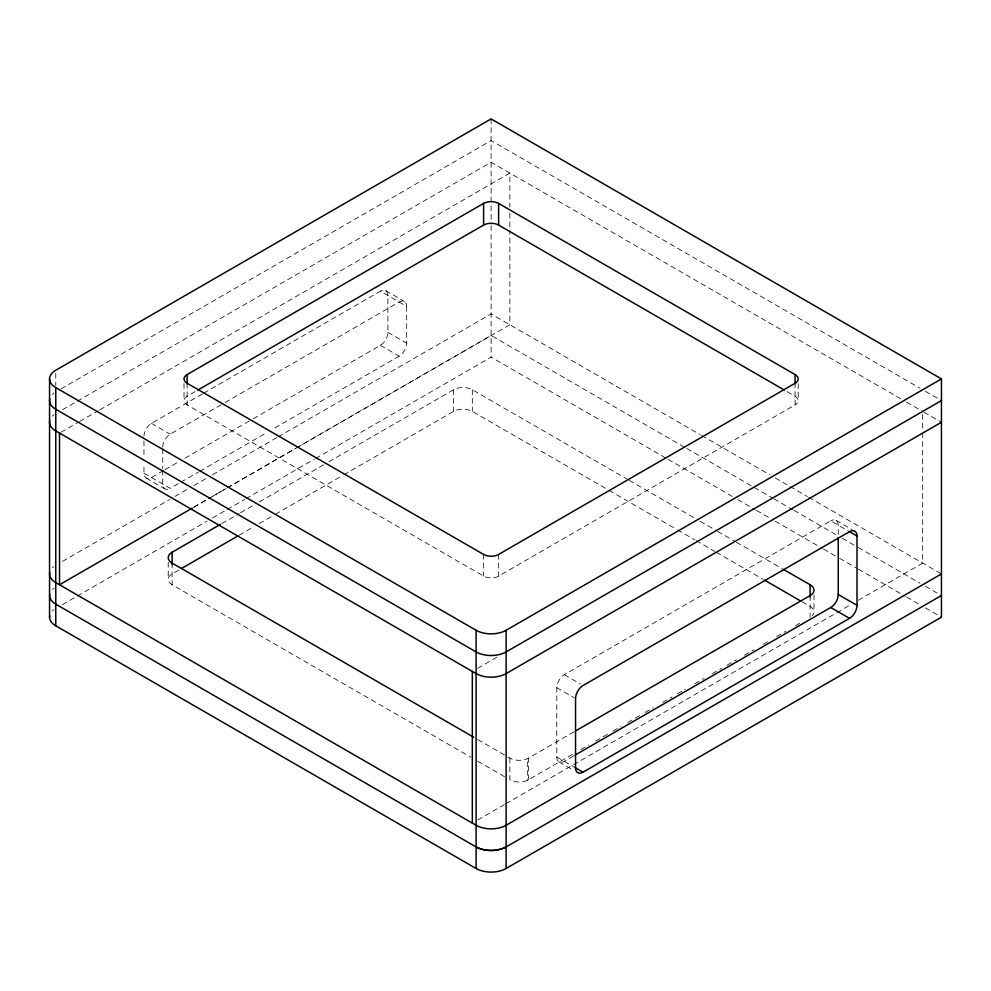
<?xml version="1.0" encoding="UTF-8"?>
<svg xmlns="http://www.w3.org/2000/svg" width="991" height="991" viewBox="0 0 991 991"><rect width="100%" height="100%" fill="white"/><g stroke="black" fill="none" stroke-linecap="round" stroke-linejoin="round"><path stroke-width="0.74" stroke-dasharray="4.96 3.72" d="M61.12 388.831L491.102 140.586L920.007 388.212M62.47 409.729L75.861 401.987M77.199 401.219L491.102 162.251L901.24 399.039M60.86 432.311L78.289 422.253M79.627 421.485L98.394 410.646M99.732 409.878L509.87 173.091L509.87 207.131M195.128 391.631L187.113 396.251A10.616 6.132 0 0 0 187.113 404.923L483.596 576.093A10.616 6.132 0 0 0 498.609 576.093L795.092 404.923L795.092 383.257M143.955 436.337A10.616 6.132 -60 0 1 151.462 423.343L202.337 393.972M203.675 393.204L380.395 291.168L406.669 306.343L406.669 343.171A10.616 6.132 -60 0 1 399.162 356.178L271.98 429.599M162.722 447.176A10.616 6.132 -60 0 1 170.229 434.169L223.78 403.263M225.118 402.482L399.162 302.007A10.616 6.132 -60 0 1 406.669 306.343M163.515 470.552L151.462 477.513A10.616 6.132 -60 0 1 143.955 473.178L143.955 463.974M164.853 469.784L179.582 461.273M184.933 458.189L251.875 419.54M253.213 418.772L380.395 345.339A10.616 6.132 -60 0 0 387.902 332.344L387.902 295.504A10.616 6.132 -60 0 0 380.395 291.168M143.955 473.178L170.229 488.34L179.606 482.939M180.944 482.159L198.349 472.112M199.686 471.344L266.616 432.695M62.47 561.401L169.622 499.526M174.986 496.429L188.377 488.699M193.74 485.602L207.131 477.873M212.483 474.776L276.786 437.663M278.124 436.882L491.102 313.924L700.191 434.64M193.74 507.169L207.131 499.427M208.469 498.659L225.886 488.6M227.224 487.832L295.541 448.39M296.879 447.622L491.102 335.478L685.45 447.796M193.555 507.38L210.972 497.321M212.322 496.553L509.87 324.763L509.87 230.346M62.47 604.621L75.861 596.892M77.199 596.111L207.131 521.105M212.483 518.008L225.886 510.266M227.224 509.498L244.641 499.439M245.979 498.671L314.296 459.229M315.634 458.461L491.102 357.144L666.683 458.523M221.699 523.632L239.128 513.573M240.466 512.793L253.869 505.063M259.233 501.966L323.561 464.816M328.925 461.719L453.568 389.76A13.267 7.655 0 0 1 472.335 389.76L627.811 479.52M178.814 570.06L172.112 573.925A13.267 7.655 0 0 0 172.112 584.764L470.998 757.322M239.128 535.239L253.869 526.729M259.233 523.632L273.974 515.122M275.312 514.341L342.329 475.655M343.666 474.875L453.568 411.426A13.267 7.655 0 0 1 472.335 411.426L607.706 489.579M477.699 668.33L497.804 656.723M573.653 755.935L564.288 761.348A10.616 6.132 -60 0 1 556.781 757.013L556.781 687.68A10.616 6.132 -60 0 1 564.288 674.685L830.743 520.845L847.627 530.594M574.136 731.754L527.323 758.759A13.267 7.655 0 0 1 509.87 758.103L505.844 755.774M509.87 758.103L509.87 779.768A13.267 7.655 0 0 0 527.323 780.425L574.136 753.42M580.837 749.555L588.889 744.91M595.591 741.045L607.656 734.083M613.02 730.986L621.06 726.341M627.761 722.476L639.827 715.514M645.191 712.418L653.242 707.772M662.62 702.359L672.009 696.946M677.373 693.849L685.413 689.203M694.802 683.79L704.18 678.377M712.232 673.731L721.609 668.318M726.973 665.234L736.363 659.808M744.402 655.175L753.792 649.762M763.169 644.336L768.533 641.251M776.585 636.606L785.962 631.193M795.352 625.779L800.716 622.682M477.699 820.003L504.506 804.531M505.844 803.751L835.562 613.392M836.899 612.624L851.653 604.114M858.355 600.236L922.683 563.099L922.683 433.092M925.371 391.309L941.45 400.587M906.604 402.135L922.683 411.426M924.021 412.194L941.45 422.253M787.077 391.631L795.092 396.251A10.616 6.132 0 0 1 795.092 404.923M701.529 435.421L769.896 474.875M775.247 477.972L788.65 485.714M789.988 486.482L807.417 496.553M808.755 497.321L941.45 573.925M836.045 520.312L852.136 529.603M686.788 448.465L772.571 498.089M773.909 498.869L792.676 509.708M794.014 510.365L836.899 535.239M842.263 538.224L857.004 546.846M858.355 547.515L920.007 583.216M925.371 586.201L941.45 595.591M385.697 290.648L404.464 301.475M668.021 459.291L732.361 496.441M737.725 499.538L755.142 509.597M756.492 510.365L769.896 518.107M775.247 521.204L822.158 548.283M823.496 549.064L838.25 557.574M839.588 558.342L857.004 568.4M858.355 569.181L905.266 596.26M906.604 597.04L920.007 604.77M925.371 607.867L941.45 617.158M387.902 332.344L406.669 343.171M629.161 480.301L694.827 518.219M700.191 521.316L716.282 530.594M717.62 531.374L735.037 541.433M736.387 542.201L781.949 568.512M380.395 345.339L399.162 356.178M609.056 490.359L676.073 529.045M677.41 529.826L694.827 539.884M696.178 540.652L714.932 551.491M716.282 552.26L763.194 579.351M802.053 601.785L810.093 606.43A13.267 7.655 0 0 1 812.211 615.684M151.462 423.343L170.229 434.169M564.288 674.685L580.367 683.963M556.781 687.68L574.198 697.738M146.16 478.034L164.927 488.873M556.781 757.013L574.198 767.071M558.974 761.881L573.715 770.391M477.699 739.534L504.506 755.006M477.699 761.199L507.181 778.22M922.683 414.523L922.683 431.543M838.25 534.422L838.25 525.18A10.616 6.132 -60 0 0 830.743 520.845M813.983 594.823L813.983 611.843M810.093 595.591L810.093 617.269M798.201 383.567L798.201 400.587M528.55 779.719L528.55 758.053L527.323 758.759L527.323 780.425M509.87 213.325L509.87 228.797M498.609 554.427L498.609 576.093M491.102 118.92L491.102 224.164M491.102 225.713L491.102 357.144M483.596 554.427L483.596 576.093M472.335 389.76L472.335 411.426M453.568 389.76L453.568 411.426M187.113 383.257L187.113 404.923M184.016 383.567L184.016 400.587M172.112 563.099L172.112 584.764M168.222 562.318L168.222 579.351M162.722 448.712L162.722 468.669M162.722 470.192L162.722 484.004A10.616 6.132 -60 0 0 170.229 488.34M143.955 440.945L143.955 457.83M55.769 373.347L55.769 385.734M52.399 394.468A21.232 12.251 0 0 1 53.935 393.13M52.399 416.133A21.232 12.251 0 0 1 53.935 414.795M52.399 567.806A21.232 12.251 0 0 1 53.935 566.468M52.399 589.472A21.232 12.251 0 0 1 53.935 588.134M52.399 611.026A21.232 12.251 0 0 1 53.935 609.688"/><path stroke-width="1.49" d="M187.113 383.876L187.113 374.586L483.596 203.415A10.616 6.132 0 0 1 498.609 203.415L795.092 374.586L795.092 383.876M197.804 390.082L483.596 225.081A10.616 6.132 0 0 1 498.609 225.081L784.401 390.082M192.217 508.16L59.522 584.764L59.522 433.092M172.112 564.647L172.112 552.26L220.361 524.4M181.489 568.512L237.778 536.007M941.45 378.921L491.102 118.92L55.769 370.25A21.232 12.251 0 0 0 55.769 387.592L476.089 630.264A21.232 12.251 0 0 0 506.116 630.264L941.45 378.921L941.45 617.158L506.116 868.488A21.232 12.251 0 0 1 476.089 868.488L55.769 625.817A21.232 12.251 0 0 1 49.736 615.56M941.45 400.587L506.116 651.929A21.232 12.251 0 0 1 476.089 651.929L55.769 409.258A21.232 12.251 0 0 1 49.736 398.989M941.45 422.253L506.116 673.595A21.232 12.251 0 0 1 476.089 673.595L55.769 430.924A21.232 12.251 0 0 1 49.736 420.655M575.474 730.974L810.093 595.591A13.267 7.655 0 0 0 810.093 584.764L783.286 569.292M574.991 755.167L830.743 607.508A10.616 6.132 -60 0 0 838.25 594.513L838.25 537.506M583.055 772.187L849.51 618.347A10.616 6.132 -60 0 0 857.004 605.352L857.004 536.007A10.616 6.132 -60 0 0 849.51 531.672L583.055 685.512A10.616 6.132 -60 0 0 575.548 698.519L575.548 767.852A10.616 6.132 -60 0 0 583.055 772.187L575.003 767.542M941.45 573.925L506.116 825.268A21.232 12.251 0 0 1 476.089 825.268L55.769 582.597A21.232 12.251 0 0 1 49.736 572.327M941.45 595.492L506.116 846.933A21.232 12.251 0 0 1 476.089 846.933L55.769 604.151A21.232 12.251 0 0 1 49.736 593.993M848.965 531.362L857.004 536.007M838.25 594.513L857.004 605.352M830.743 607.508L849.51 618.347M764.532 580.119L800.716 601.017M473.673 737.205L172.112 563.099A13.267 7.655 0 0 1 172.112 552.26M810.093 584.764L810.093 597.139M506.116 630.264L506.116 868.488M498.609 203.415L498.609 225.081M483.596 203.415L483.596 225.081M476.089 630.264L476.089 868.488M472.335 671.427L472.335 823.1M55.769 387.592L55.769 625.817M49.55 378.921L49.55 617.158M187.113 374.586A10.616 6.132 0 0 0 187.113 383.257L483.596 554.427A10.616 6.132 0 0 0 498.609 554.427L795.092 383.257A10.616 6.132 0 0 0 795.092 374.586M506.116 846.822A21.232 12.251 0 0 1 476.089 846.822"/></g></svg>
